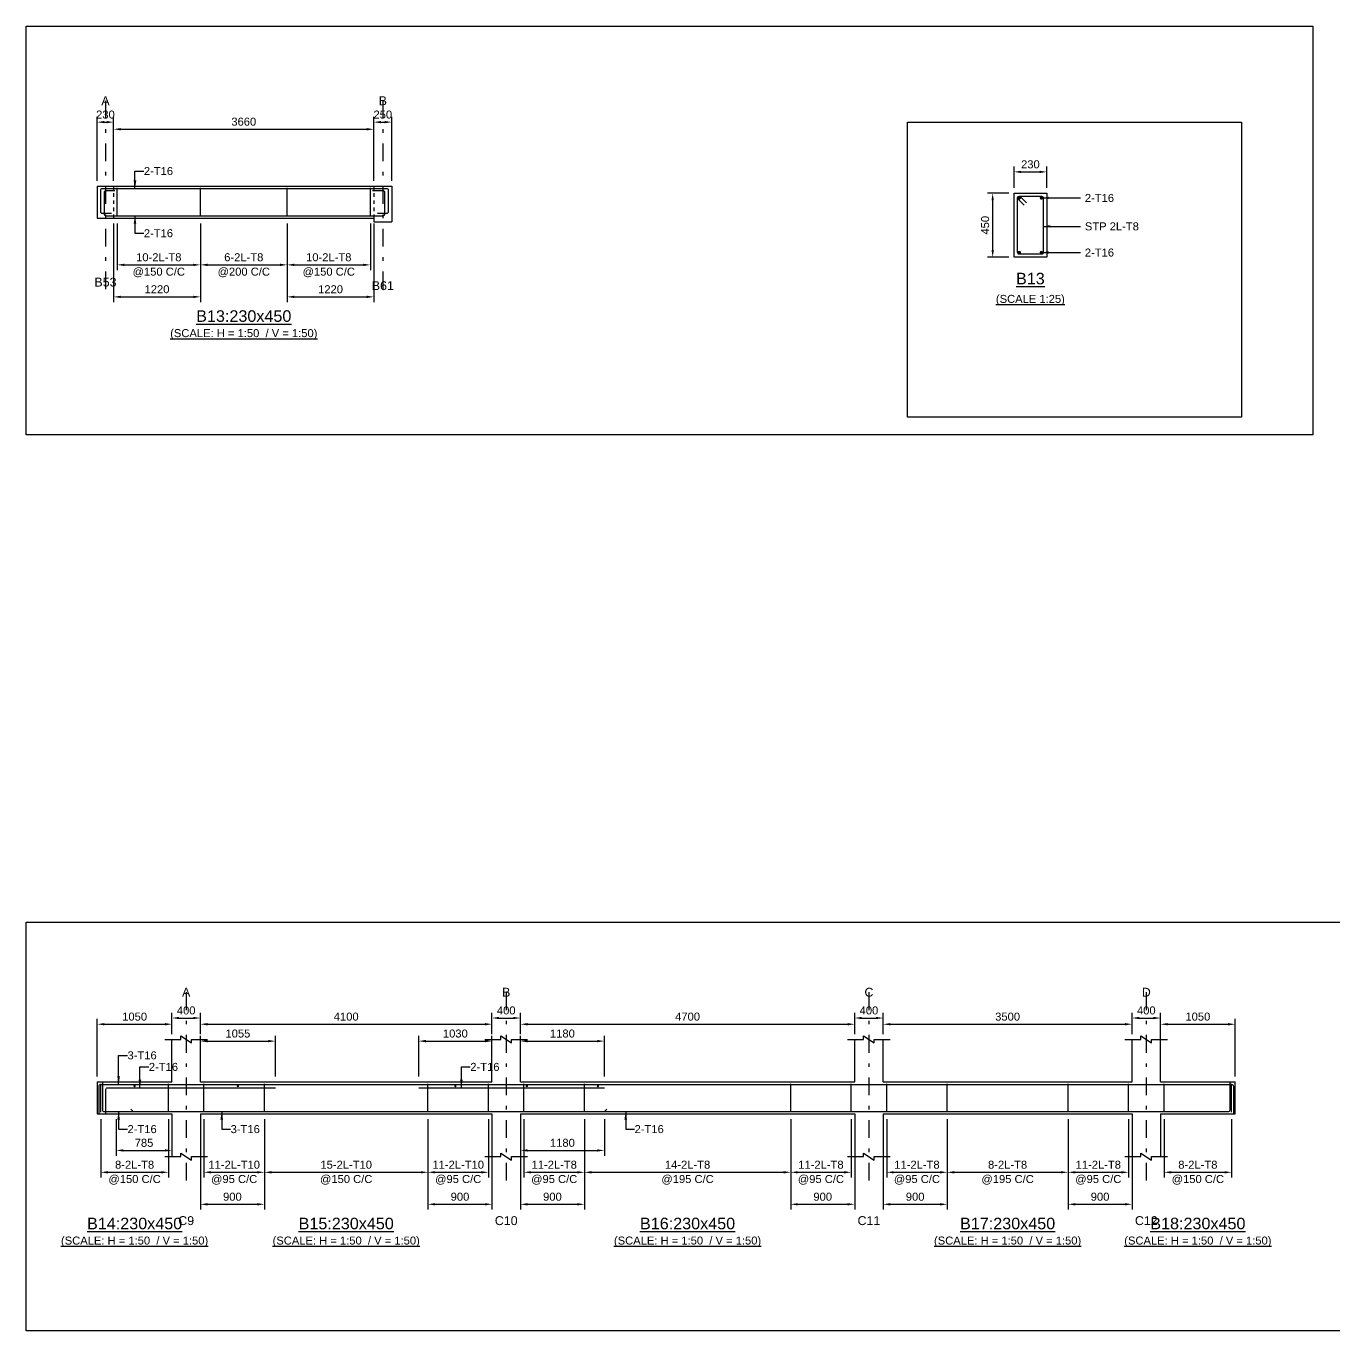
# Model space of a CAD drawing. Header units: inches. Extents: x -2000 to 143800, y -765100 to 3300.
# Drawn here: x -2000 to 34774, y -235200 to -198500 of the extents above; entities that cross this region are included whole.
import ezdxf
from ezdxf.enums import TextEntityAlignment as Align

# ---------------------------------------------------------------- set-up
doc = ezdxf.new("R2010")
doc.units = ezdxf.units.IN
doc.header["$LTSCALE"] = 1000
doc.header["$MEASUREMENT"] = 0
doc.linetypes.add('SCCenter', pattern=[1.2, 0.5, -0.3, 0.1, -0.3])
doc.linetypes.add('SCHidden', pattern=[0.2, 0.1, -0.1])
for name, color, linetype in [('Concrete Line', 2, 'Continuous'), ('Cut Line', 31, 'Continuous'), ('Dimension', 31, 'Continuous'), ('Grid', 8, 'Continuous'), ('Labels', 4, 'Continuous'), ('Labels_Support', 4, 'Continuous'), ('Link', 225, 'Continuous'), ('Reinforcement', 4, 'Continuous'), ('Schedule Border', 60, 'Continuous'), ('Spacer', 4, 'Continuous'), ('Text', 31, 'Continuous'), ('Text_Scale', 31, 'Continuous')]:
    doc.layers.add(name, color=color, linetype=linetype)
doc.styles.add('SC-SansSerif', font='SansSerif')
doc.styles.get("Standard").update_dxf_attribs({"font": 'txt.shx'})
doc.dimstyles.new('SCBBSDimStyl', dxfattribs={"dimtxt": 225, "dimasz": 200, "dimexe": 150, "dimexo": 150, "dimgap": 100, "dimtad": 1, "dimtoh": 1, "dimdec": 0, "dimzin": 0, "dimdsep": 46, "dimtxsty": 'SC-SansSerif', "dimcen": 0.09, "dimclrd": 8, "dimclre": 8, "dimclrt": 31, "dimadec": 0, "dimazin": 0, "dimtfac": 1, "dimtdec": 0, "dimtix": 1, "dimtofl": 0, "dimtmove": 0, "dimatfit": 3, "dimfxl": 1, "dimtolj": 1, "dimtzin": 0, "dimarcsym": 0})
doc.dimstyles.get("Standard").update_dxf_attribs({"dimtxt": 0.18, "dimasz": 225, "dimexe": 0.18, "dimexo": 0.0625, "dimgap": 0.09, "dimtad": 0, "dimtih": 1, "dimtoh": 1, "dimdec": 4, "dimzin": 0, "dimdsep": 46, "dimtxsty": 'Standard', "dimcen": 0.09, "dimadec": 0, "dimazin": 0, "dimtfac": 1, "dimtdec": 4, "dimtofl": 0, "dimtmove": 0, "dimatfit": 3, "dimfxl": 1, "dimtolj": 1, "dimtzin": 0, "dimarcsym": 0})

# ---------------------------------------------------------------- blocks, each defined once
blk = doc.blocks.new('*D123')
at = {"color": 8, "linetype": 'ByBlock', "lineweight": -2}
for p, q in [((560, -204050), (560, -205365)), ((2900, -204050), (2900, -205365)), ((760, -205215), (2700, -205215))]:
    blk.add_line(p, q, dxfattribs=at)
at = {"color": 8}
for points in [[(560, -205215), (760, -205182), (760, -205248)], [(2900, -205215), (2700, -205248), (2700, -205182)]]:
    blk.add_solid(points, dxfattribs=at)
at = {"layer": 'DEFPOINTS', "color": 31}
for p in [(560, -203900), (2900, -203900), (560, -205215)]:
    blk.add_point(p, dxfattribs=at)
at = {"color": 31, "char_height": 225, "attachment_point": 5, "style": 'SC-SansSerif'}
for s, insert in [('\\A1;10-2L-T8', (1730, -205002)), ('\\A1;@150 C/C', (1730, -205428))]:
    blk.add_mtext(s, dxfattribs=dict(at, insert=insert))
blk = doc.blocks.new('*D124')
at = {"color": 8, "linetype": 'ByBlock', "lineweight": -2}
for p, q in [((460, -204050), (460, -206265)), ((2900, -204050), (2900, -206265)), ((660, -206115), (2700, -206115))]:
    blk.add_line(p, q, dxfattribs=at)
at = {"color": 8}
for points in [[(460, -206115), (660, -206082), (660, -206148)], [(2900, -206115), (2700, -206148), (2700, -206082)]]:
    blk.add_solid(points, dxfattribs=at)
at = {"layer": 'DEFPOINTS', "color": 31}
for p in [(460, -203900), (2900, -203900), (460, -206115)]:
    blk.add_point(p, dxfattribs=at)
at = {"color": 31, "insert": (1680, -205902), "char_height": 225, "attachment_point": 5, "style": 'SC-SansSerif'}
blk.add_mtext('\\A1;1220', dxfattribs=at)
blk = doc.blocks.new('*D125')
at = {"color": 8, "linetype": 'ByBlock', "lineweight": -2}
for p, q in [((2900, -204050), (2900, -205365)), ((5340, -204050), (5340, -205365)), ((3100, -205215), (5140, -205215))]:
    blk.add_line(p, q, dxfattribs=at)
at = {"color": 8}
for points in [[(2900, -205215), (3100, -205182), (3100, -205248)], [(5340, -205215), (5140, -205248), (5140, -205182)]]:
    blk.add_solid(points, dxfattribs=at)
at = {"layer": 'DEFPOINTS', "color": 31}
for p in [(2900, -203900), (5340, -203900), (2900, -205215)]:
    blk.add_point(p, dxfattribs=at)
at = {"color": 31, "char_height": 225, "attachment_point": 5, "style": 'SC-SansSerif'}
for s, insert in [('\\A1;6-2L-T8', (4120, -205002)), ('\\A1;@200 C/C', (4120, -205428))]:
    blk.add_mtext(s, dxfattribs=dict(at, insert=insert))
blk = doc.blocks.new('*D126')
at = {"color": 8, "linetype": 'ByBlock', "lineweight": -2}
for p, q in [((5340, -204050), (5340, -205365)), ((7680, -204050), (7680, -205365)), ((5540, -205215), (7480, -205215))]:
    blk.add_line(p, q, dxfattribs=at)
at = {"color": 8}
for points in [[(5340, -205215), (5540, -205182), (5540, -205248)], [(7680, -205215), (7480, -205248), (7480, -205182)]]:
    blk.add_solid(points, dxfattribs=at)
at = {"layer": 'DEFPOINTS', "color": 31}
for p in [(5340, -203900), (7680, -203900), (5340, -205215)]:
    blk.add_point(p, dxfattribs=at)
at = {"color": 31, "char_height": 225, "attachment_point": 5, "style": 'SC-SansSerif'}
for s, insert in [('\\A1;10-2L-T8', (6510, -205002)), ('\\A1;@150 C/C', (6510, -205428))]:
    blk.add_mtext(s, dxfattribs=dict(at, insert=insert))
blk = doc.blocks.new('*D127')
at = {"color": 8, "linetype": 'ByBlock', "lineweight": -2}
for p, q in [((5340, -204050), (5340, -206265)), ((7780, -204050), (7780, -206265)), ((5540, -206115), (7580, -206115))]:
    blk.add_line(p, q, dxfattribs=at)
at = {"color": 8}
for points in [[(5340, -206115), (5540, -206082), (5540, -206148)], [(7780, -206115), (7580, -206148), (7580, -206082)]]:
    blk.add_solid(points, dxfattribs=at)
at = {"layer": 'DEFPOINTS', "color": 31}
for p in [(5340, -203900), (7780, -203900), (5340, -206115)]:
    blk.add_point(p, dxfattribs=at)
at = {"color": 31, "insert": (6560, -205902), "char_height": 225, "attachment_point": 5, "style": 'SC-SansSerif'}
blk.add_mtext('\\A1;1220', dxfattribs=at)
blk = doc.blocks.new('*D128')
at = {"color": 8, "linetype": 'ByBlock', "lineweight": -2}
for p, q in [((25780, -203050), (25780, -202450)), ((25980, -202600), (26500, -202600)), ((26700, -203050), (26700, -202450))]:
    blk.add_line(p, q, dxfattribs=at)
at = {"color": 8}
for points in [[(25780, -202600), (25980, -202567), (25980, -202633)], [(26700, -202600), (26500, -202633), (26500, -202567)]]:
    blk.add_solid(points, dxfattribs=at)
at = {"layer": 'DEFPOINTS', "color": 31}
for p in [(25780, -202600), (25780, -203200), (26700, -203200)]:
    blk.add_point(p, dxfattribs=at)
at = {"color": 31, "insert": (26240, -202388), "char_height": 225, "attachment_point": 5, "style": 'SC-SansSerif'}
blk.add_mtext('\\A1;230', dxfattribs=at)
blk = doc.blocks.new('*D129')
at = {"color": 8, "linetype": 'ByBlock', "lineweight": -2}
for p, q in [((25630, -203200), (25030, -203200)), ((25180, -204800), (25180, -203400)), ((25630, -205000), (25030, -205000))]:
    blk.add_line(p, q, dxfattribs=at)
at = {"color": 8}
for points in [[(25180, -203200), (25213, -203400), (25147, -203400)], [(25180, -205000), (25147, -204800), (25213, -204800)]]:
    blk.add_solid(points, dxfattribs=at)
at = {"layer": 'DEFPOINTS', "color": 31}
for p in [(25780, -203200), (25180, -205000), (25780, -205000)]:
    blk.add_point(p, dxfattribs=at)
at = {"color": 31, "insert": (24968, -204100), "char_height": 225, "attachment_point": 5, "rotation": 90, "style": 'SC-SansSerif'}
blk.add_mtext('\\A1;450', dxfattribs=at)
blk = doc.blocks.new('*D130')
at = {"color": 8, "linetype": 'ByBlock', "lineweight": -2}
for p, q in [((460, -202850), (460, -201250)), ((660, -201400), (7580, -201400)), ((7780, -202850), (7780, -201250))]:
    blk.add_line(p, q, dxfattribs=at)
at = {"color": 8}
for points in [[(460, -201400), (660, -201367), (660, -201433)], [(7780, -201400), (7580, -201433), (7580, -201367)]]:
    blk.add_solid(points, dxfattribs=at)
at = {"layer": 'DEFPOINTS', "color": 31}
for p in [(460, -201400), (460, -203000), (7780, -203000)]:
    blk.add_point(p, dxfattribs=at)
at = {"color": 31, "insert": (4120, -201188), "char_height": 225, "attachment_point": 5, "style": 'SC-SansSerif'}
blk.add_mtext('\\A1;3660', dxfattribs=at)
blk = doc.blocks.new('*D131')
at = {"color": 8, "linetype": 'ByBlock', "lineweight": -2}
for p, q in [((0, -202850), (0, -201050)), ((460, -202850), (460, -201050)), ((200, -201200), (260, -201200))]:
    blk.add_line(p, q, dxfattribs=at)
at = {"color": 8}
for points in [[(0, -201200), (200, -201167), (200, -201233)], [(460, -201200), (260, -201233), (260, -201167)]]:
    blk.add_solid(points, dxfattribs=at)
at = {"layer": 'DEFPOINTS', "color": 31}
for p in [(0, -201200), (0, -203000), (460, -203000)]:
    blk.add_point(p, dxfattribs=at)
at = {"color": 31, "insert": (230, -200988), "char_height": 225, "attachment_point": 5, "style": 'SC-SansSerif'}
blk.add_mtext('\\A1;230', dxfattribs=at)
blk = doc.blocks.new('*D132')
at = {"color": 8, "linetype": 'ByBlock', "lineweight": -2}
for p, q in [((7780, -202850), (7780, -201050)), ((8280, -202850), (8280, -201050)), ((7980, -201200), (8080, -201200))]:
    blk.add_line(p, q, dxfattribs=at)
at = {"color": 8}
for points in [[(7780, -201200), (7980, -201167), (7980, -201233)], [(8280, -201200), (8080, -201233), (8080, -201167)]]:
    blk.add_solid(points, dxfattribs=at)
at = {"layer": 'DEFPOINTS', "color": 31}
for p in [(7780, -201200), (7780, -203000), (8280, -203000)]:
    blk.add_point(p, dxfattribs=at)
at = {"color": 31, "insert": (8030, -200988), "char_height": 225, "attachment_point": 5, "style": 'SC-SansSerif'}
blk.add_mtext('\\A1;250', dxfattribs=at)
blk = doc.blocks.new('*D133')
at = {"color": 8, "linetype": 'ByBlock', "lineweight": -2}
for p, q in [((100, -229250), (100, -230890)), ((2000, -229250), (2000, -230890)), ((300, -230740), (1800, -230740))]:
    blk.add_line(p, q, dxfattribs=at)
at = {"color": 8}
for points in [[(100, -230740), (300, -230707), (300, -230773)], [(2000, -230740), (1800, -230773), (1800, -230707)]]:
    blk.add_solid(points, dxfattribs=at)
at = {"layer": 'DEFPOINTS', "color": 31}
for p in [(100, -229100), (2000, -229100), (100, -230740)]:
    blk.add_point(p, dxfattribs=at)
at = {"color": 31, "char_height": 225, "attachment_point": 5, "style": 'SC-SansSerif'}
for s, insert in [('\\A1;8-2L-T8', (1050, -230528)), ('\\A1;@150 C/C', (1050, -230952))]:
    blk.add_mtext(s, dxfattribs=dict(at, insert=insert))
blk = doc.blocks.new('*D134')
at = {"color": 8, "linetype": 'ByBlock', "lineweight": -2}
for p, q in [((3000, -229250), (3000, -230890)), ((4700, -229250), (4700, -230890)), ((3200, -230740), (4500, -230740))]:
    blk.add_line(p, q, dxfattribs=at)
at = {"color": 8}
for points in [[(3000, -230740), (3200, -230707), (3200, -230773)], [(4700, -230740), (4500, -230773), (4500, -230707)]]:
    blk.add_solid(points, dxfattribs=at)
at = {"layer": 'DEFPOINTS', "color": 31}
for p in [(3000, -229100), (4700, -229100), (3000, -230740)]:
    blk.add_point(p, dxfattribs=at)
at = {"color": 31, "char_height": 225, "attachment_point": 5, "style": 'SC-SansSerif'}
for s, insert in [('\\A1;11-2L-T10', (3850, -230528)), ('\\A1;@95 C/C', (3850, -230952))]:
    blk.add_mtext(s, dxfattribs=dict(at, insert=insert))
blk = doc.blocks.new('*D135')
at = {"color": 8, "linetype": 'ByBlock', "lineweight": -2}
for p, q in [((2900, -229250), (2900, -231790)), ((4700, -229250), (4700, -231790)), ((3100, -231640), (4500, -231640))]:
    blk.add_line(p, q, dxfattribs=at)
at = {"color": 8}
for points in [[(2900, -231640), (3100, -231607), (3100, -231673)], [(4700, -231640), (4500, -231673), (4500, -231607)]]:
    blk.add_solid(points, dxfattribs=at)
at = {"layer": 'DEFPOINTS', "color": 31}
for p in [(2900, -229100), (4700, -229100), (2900, -231640)]:
    blk.add_point(p, dxfattribs=at)
at = {"color": 31, "insert": (3800, -231428), "char_height": 225, "attachment_point": 5, "style": 'SC-SansSerif'}
blk.add_mtext('\\A1;900', dxfattribs=at)
blk = doc.blocks.new('*D136')
at = {"color": 8, "linetype": 'ByBlock', "lineweight": -2}
for p, q in [((4700, -229250), (4700, -230890)), ((9300, -229250), (9300, -230890)), ((4900, -230740), (9100, -230740))]:
    blk.add_line(p, q, dxfattribs=at)
at = {"color": 8}
for points in [[(4700, -230740), (4900, -230707), (4900, -230773)], [(9300, -230740), (9100, -230773), (9100, -230707)]]:
    blk.add_solid(points, dxfattribs=at)
at = {"layer": 'DEFPOINTS', "color": 31}
for p in [(4700, -229100), (9300, -229100), (4700, -230740)]:
    blk.add_point(p, dxfattribs=at)
at = {"color": 31, "char_height": 225, "attachment_point": 5, "style": 'SC-SansSerif'}
for s, insert in [('\\A1;15-2L-T10', (7000, -230528)), ('\\A1;@150 C/C', (7000, -230952))]:
    blk.add_mtext(s, dxfattribs=dict(at, insert=insert))
blk = doc.blocks.new('*D137')
at = {"color": 8, "linetype": 'ByBlock', "lineweight": -2}
for p, q in [((9300, -229250), (9300, -230890)), ((11000, -229250), (11000, -230890)), ((9500, -230740), (10800, -230740))]:
    blk.add_line(p, q, dxfattribs=at)
at = {"color": 8}
for points in [[(9300, -230740), (9500, -230707), (9500, -230773)], [(11000, -230740), (10800, -230773), (10800, -230707)]]:
    blk.add_solid(points, dxfattribs=at)
at = {"layer": 'DEFPOINTS', "color": 31}
for p in [(9300, -229100), (11000, -229100), (9300, -230740)]:
    blk.add_point(p, dxfattribs=at)
at = {"color": 31, "char_height": 225, "attachment_point": 5, "style": 'SC-SansSerif'}
for s, insert in [('\\A1;11-2L-T10', (10150, -230528)), ('\\A1;@95 C/C', (10150, -230952))]:
    blk.add_mtext(s, dxfattribs=dict(at, insert=insert))
blk = doc.blocks.new('*D138')
at = {"color": 8, "linetype": 'ByBlock', "lineweight": -2}
for p, q in [((9300, -229250), (9300, -231790)), ((11100, -229250), (11100, -231790)), ((9500, -231640), (10900, -231640))]:
    blk.add_line(p, q, dxfattribs=at)
at = {"color": 8}
for points in [[(9300, -231640), (9500, -231607), (9500, -231673)], [(11100, -231640), (10900, -231673), (10900, -231607)]]:
    blk.add_solid(points, dxfattribs=at)
at = {"layer": 'DEFPOINTS', "color": 31}
for p in [(9300, -229100), (11100, -229100), (9300, -231640)]:
    blk.add_point(p, dxfattribs=at)
at = {"color": 31, "insert": (10200, -231428), "char_height": 225, "attachment_point": 5, "style": 'SC-SansSerif'}
blk.add_mtext('\\A1;900', dxfattribs=at)
blk = doc.blocks.new('*D139')
at = {"color": 8, "linetype": 'ByBlock', "lineweight": -2}
for p, q in [((12000, -229250), (12000, -230890)), ((13700, -229250), (13700, -230890)), ((12200, -230740), (13500, -230740))]:
    blk.add_line(p, q, dxfattribs=at)
at = {"color": 8}
for points in [[(12000, -230740), (12200, -230707), (12200, -230773)], [(13700, -230740), (13500, -230773), (13500, -230707)]]:
    blk.add_solid(points, dxfattribs=at)
at = {"layer": 'DEFPOINTS', "color": 31}
for p in [(12000, -229100), (13700, -229100), (12000, -230740)]:
    blk.add_point(p, dxfattribs=at)
at = {"color": 31, "char_height": 225, "attachment_point": 5, "style": 'SC-SansSerif'}
for s, insert in [('\\A1;11-2L-T8', (12850, -230528)), ('\\A1;@95 C/C', (12850, -230952))]:
    blk.add_mtext(s, dxfattribs=dict(at, insert=insert))
blk = doc.blocks.new('*D140')
at = {"color": 8, "linetype": 'ByBlock', "lineweight": -2}
for p, q in [((11900, -229250), (11900, -231790)), ((13700, -229250), (13700, -231790)), ((12100, -231640), (13500, -231640))]:
    blk.add_line(p, q, dxfattribs=at)
at = {"color": 8}
for points in [[(11900, -231640), (12100, -231607), (12100, -231673)], [(13700, -231640), (13500, -231673), (13500, -231607)]]:
    blk.add_solid(points, dxfattribs=at)
at = {"layer": 'DEFPOINTS', "color": 31}
for p in [(11900, -229100), (13700, -229100), (11900, -231640)]:
    blk.add_point(p, dxfattribs=at)
at = {"color": 31, "insert": (12800, -231428), "char_height": 225, "attachment_point": 5, "style": 'SC-SansSerif'}
blk.add_mtext('\\A1;900', dxfattribs=at)
blk = doc.blocks.new('*D141')
at = {"color": 8, "linetype": 'ByBlock', "lineweight": -2}
for p, q in [((13700, -229250), (13700, -230890)), ((19500, -229250), (19500, -230890)), ((13900, -230740), (19300, -230740))]:
    blk.add_line(p, q, dxfattribs=at)
at = {"color": 8}
for points in [[(13700, -230740), (13900, -230707), (13900, -230773)], [(19500, -230740), (19300, -230773), (19300, -230707)]]:
    blk.add_solid(points, dxfattribs=at)
at = {"layer": 'DEFPOINTS', "color": 31}
for p in [(13700, -229100), (19500, -229100), (13700, -230740)]:
    blk.add_point(p, dxfattribs=at)
at = {"color": 31, "char_height": 225, "attachment_point": 5, "style": 'SC-SansSerif'}
for s, insert in [('\\A1;14-2L-T8', (16600, -230528)), ('\\A1;@195 C/C', (16600, -230952))]:
    blk.add_mtext(s, dxfattribs=dict(at, insert=insert))
blk = doc.blocks.new('*D142')
at = {"color": 8, "linetype": 'ByBlock', "lineweight": -2}
for p, q in [((19500, -229250), (19500, -230890)), ((21200, -229250), (21200, -230890)), ((19700, -230740), (21000, -230740))]:
    blk.add_line(p, q, dxfattribs=at)
at = {"color": 8}
for points in [[(19500, -230740), (19700, -230707), (19700, -230773)], [(21200, -230740), (21000, -230773), (21000, -230707)]]:
    blk.add_solid(points, dxfattribs=at)
at = {"layer": 'DEFPOINTS', "color": 31}
for p in [(19500, -229100), (21200, -229100), (19500, -230740)]:
    blk.add_point(p, dxfattribs=at)
at = {"color": 31, "char_height": 225, "attachment_point": 5, "style": 'SC-SansSerif'}
for s, insert in [('\\A1;11-2L-T8', (20350, -230528)), ('\\A1;@95 C/C', (20350, -230952))]:
    blk.add_mtext(s, dxfattribs=dict(at, insert=insert))
blk = doc.blocks.new('*D143')
at = {"color": 8, "linetype": 'ByBlock', "lineweight": -2}
for p, q in [((19500, -229250), (19500, -231790)), ((21300, -229250), (21300, -231790)), ((19700, -231640), (21100, -231640))]:
    blk.add_line(p, q, dxfattribs=at)
at = {"color": 8}
for points in [[(19500, -231640), (19700, -231607), (19700, -231673)], [(21300, -231640), (21100, -231673), (21100, -231607)]]:
    blk.add_solid(points, dxfattribs=at)
at = {"layer": 'DEFPOINTS', "color": 31}
for p in [(19500, -229100), (21300, -229100), (19500, -231640)]:
    blk.add_point(p, dxfattribs=at)
at = {"color": 31, "insert": (20400, -231428), "char_height": 225, "attachment_point": 5, "style": 'SC-SansSerif'}
blk.add_mtext('\\A1;900', dxfattribs=at)
blk = doc.blocks.new('*D144')
at = {"color": 8, "linetype": 'ByBlock', "lineweight": -2}
for p, q in [((22200, -229250), (22200, -230890)), ((23900, -229250), (23900, -230890)), ((22400, -230740), (23700, -230740))]:
    blk.add_line(p, q, dxfattribs=at)
at = {"color": 8}
for points in [[(22200, -230740), (22400, -230707), (22400, -230773)], [(23900, -230740), (23700, -230773), (23700, -230707)]]:
    blk.add_solid(points, dxfattribs=at)
at = {"layer": 'DEFPOINTS', "color": 31}
for p in [(22200, -229100), (23900, -229100), (22200, -230740)]:
    blk.add_point(p, dxfattribs=at)
at = {"color": 31, "char_height": 225, "attachment_point": 5, "style": 'SC-SansSerif'}
for s, insert in [('\\A1;11-2L-T8', (23050, -230528)), ('\\A1;@95 C/C', (23050, -230952))]:
    blk.add_mtext(s, dxfattribs=dict(at, insert=insert))
blk = doc.blocks.new('*D145')
at = {"color": 8, "linetype": 'ByBlock', "lineweight": -2}
for p, q in [((22100, -229250), (22100, -231790)), ((23900, -229250), (23900, -231790)), ((22300, -231640), (23700, -231640))]:
    blk.add_line(p, q, dxfattribs=at)
at = {"color": 8}
for points in [[(22100, -231640), (22300, -231607), (22300, -231673)], [(23900, -231640), (23700, -231673), (23700, -231607)]]:
    blk.add_solid(points, dxfattribs=at)
at = {"layer": 'DEFPOINTS', "color": 31}
for p in [(22100, -229100), (23900, -229100), (22100, -231640)]:
    blk.add_point(p, dxfattribs=at)
at = {"color": 31, "insert": (23000, -231428), "char_height": 225, "attachment_point": 5, "style": 'SC-SansSerif'}
blk.add_mtext('\\A1;900', dxfattribs=at)
blk = doc.blocks.new('*D146')
at = {"color": 8, "linetype": 'ByBlock', "lineweight": -2}
for p, q in [((23900, -229250), (23900, -230890)), ((27300, -229250), (27300, -230890)), ((24100, -230740), (27100, -230740))]:
    blk.add_line(p, q, dxfattribs=at)
at = {"color": 8}
for points in [[(23900, -230740), (24100, -230707), (24100, -230773)], [(27300, -230740), (27100, -230773), (27100, -230707)]]:
    blk.add_solid(points, dxfattribs=at)
at = {"layer": 'DEFPOINTS', "color": 31}
for p in [(23900, -229100), (27300, -229100), (23900, -230740)]:
    blk.add_point(p, dxfattribs=at)
at = {"color": 31, "char_height": 225, "attachment_point": 5, "style": 'SC-SansSerif'}
for s, insert in [('\\A1;8-2L-T8', (25600, -230528)), ('\\A1;@195 C/C', (25600, -230952))]:
    blk.add_mtext(s, dxfattribs=dict(at, insert=insert))
blk = doc.blocks.new('*D147')
at = {"color": 8, "linetype": 'ByBlock', "lineweight": -2}
for p, q in [((27300, -229250), (27300, -230890)), ((29000, -229250), (29000, -230890)), ((27500, -230740), (28800, -230740))]:
    blk.add_line(p, q, dxfattribs=at)
at = {"color": 8}
for points in [[(27300, -230740), (27500, -230707), (27500, -230773)], [(29000, -230740), (28800, -230773), (28800, -230707)]]:
    blk.add_solid(points, dxfattribs=at)
at = {"layer": 'DEFPOINTS', "color": 31}
for p in [(27300, -229100), (29000, -229100), (27300, -230740)]:
    blk.add_point(p, dxfattribs=at)
at = {"color": 31, "char_height": 225, "attachment_point": 5, "style": 'SC-SansSerif'}
for s, insert in [('\\A1;11-2L-T8', (28150, -230528)), ('\\A1;@95 C/C', (28150, -230952))]:
    blk.add_mtext(s, dxfattribs=dict(at, insert=insert))
blk = doc.blocks.new('*D148')
at = {"color": 8, "linetype": 'ByBlock', "lineweight": -2}
for p, q in [((27300, -229250), (27300, -231790)), ((29100, -229250), (29100, -231790)), ((27500, -231640), (28900, -231640))]:
    blk.add_line(p, q, dxfattribs=at)
at = {"color": 8}
for points in [[(27300, -231640), (27500, -231607), (27500, -231673)], [(29100, -231640), (28900, -231673), (28900, -231607)]]:
    blk.add_solid(points, dxfattribs=at)
at = {"layer": 'DEFPOINTS', "color": 31}
for p in [(27300, -229100), (29100, -229100), (27300, -231640)]:
    blk.add_point(p, dxfattribs=at)
at = {"color": 31, "insert": (28200, -231428), "char_height": 225, "attachment_point": 5, "style": 'SC-SansSerif'}
blk.add_mtext('\\A1;900', dxfattribs=at)
blk = doc.blocks.new('*D149')
at = {"color": 8, "linetype": 'ByBlock', "lineweight": -2}
for p, q in [((30000, -229250), (30000, -230890)), ((31900, -229250), (31900, -230890)), ((30200, -230740), (31700, -230740))]:
    blk.add_line(p, q, dxfattribs=at)
at = {"color": 8}
for points in [[(30000, -230740), (30200, -230707), (30200, -230773)], [(31900, -230740), (31700, -230773), (31700, -230707)]]:
    blk.add_solid(points, dxfattribs=at)
at = {"layer": 'DEFPOINTS', "color": 31}
for p in [(30000, -229100), (31900, -229100), (30000, -230740)]:
    blk.add_point(p, dxfattribs=at)
at = {"color": 31, "char_height": 225, "attachment_point": 5, "style": 'SC-SansSerif'}
for s, insert in [('\\A1;8-2L-T8', (30950, -230528)), ('\\A1;@150 C/C', (30950, -230952))]:
    blk.add_mtext(s, dxfattribs=dict(at, insert=insert))
blk = doc.blocks.new('*D150')
at = {"color": 8, "linetype": 'ByBlock', "lineweight": -2}
for p, q in [((9040, -228050), (9040, -226900)), ((9240, -227050), (10900, -227050)), ((11100, -228050), (11100, -226900))]:
    blk.add_line(p, q, dxfattribs=at)
at = {"color": 8}
for points in [[(9040, -227050), (9240, -227017), (9240, -227083)], [(11100, -227050), (10900, -227083), (10900, -227017)]]:
    blk.add_solid(points, dxfattribs=at)
at = {"layer": 'DEFPOINTS', "color": 31}
for p in [(9040, -227050), (9040, -228200), (11100, -228200)]:
    blk.add_point(p, dxfattribs=at)
at = {"color": 31, "insert": (10070, -226838), "char_height": 225, "attachment_point": 5, "style": 'SC-SansSerif'}
blk.add_mtext('\\A1;1030', dxfattribs=at)
blk = doc.blocks.new('*D151')
at = {"color": 8, "linetype": 'ByBlock', "lineweight": -2}
for p, q in [((2900, -228050), (2900, -226900)), ((3100, -227050), (4810, -227050)), ((5010, -228050), (5010, -226900))]:
    blk.add_line(p, q, dxfattribs=at)
at = {"color": 8}
for points in [[(2900, -227050), (3100, -227017), (3100, -227083)], [(5010, -227050), (4810, -227083), (4810, -227017)]]:
    blk.add_solid(points, dxfattribs=at)
at = {"layer": 'DEFPOINTS', "color": 31}
for p in [(2900, -227050), (2900, -228200), (5010, -228200)]:
    blk.add_point(p, dxfattribs=at)
at = {"color": 31, "insert": (3955, -226838), "char_height": 225, "attachment_point": 5, "style": 'SC-SansSerif'}
blk.add_mtext('\\A1;1055', dxfattribs=at)
blk = doc.blocks.new('*D152')
at = {"color": 8, "linetype": 'ByBlock', "lineweight": -2}
for p, q in [((11900, -228050), (11900, -226900)), ((12100, -227050), (14060, -227050)), ((14260, -228050), (14260, -226900))]:
    blk.add_line(p, q, dxfattribs=at)
at = {"color": 8}
for points in [[(11900, -227050), (12100, -227017), (12100, -227083)], [(14260, -227050), (14060, -227083), (14060, -227017)]]:
    blk.add_solid(points, dxfattribs=at)
at = {"layer": 'DEFPOINTS', "color": 31}
for p in [(11900, -227050), (11900, -228200), (14260, -228200)]:
    blk.add_point(p, dxfattribs=at)
at = {"color": 31, "insert": (13080, -226838), "char_height": 225, "attachment_point": 5, "style": 'SC-SansSerif'}
blk.add_mtext('\\A1;1180', dxfattribs=at)
blk = doc.blocks.new('*D153')
at = {"color": 8, "linetype": 'ByBlock', "lineweight": -2}
for p, q in [((530, -229250), (530, -230275)), ((2100, -229250), (2100, -230275)), ((730, -230125), (1900, -230125))]:
    blk.add_line(p, q, dxfattribs=at)
at = {"color": 8}
for points in [[(530, -230125), (730, -230092), (730, -230158)], [(2100, -230125), (1900, -230158), (1900, -230092)]]:
    blk.add_solid(points, dxfattribs=at)
at = {"layer": 'DEFPOINTS', "color": 31}
for p in [(530, -229100), (2100, -229100), (530, -230125)]:
    blk.add_point(p, dxfattribs=at)
at = {"color": 31, "insert": (1315, -229912), "char_height": 225, "attachment_point": 5, "style": 'SC-SansSerif'}
blk.add_mtext('\\A1;785', dxfattribs=at)
blk = doc.blocks.new('*D154')
at = {"color": 8, "linetype": 'ByBlock', "lineweight": -2}
for p, q in [((11900, -229250), (11900, -230275)), ((14260, -229250), (14260, -230275)), ((12100, -230125), (14060, -230125))]:
    blk.add_line(p, q, dxfattribs=at)
at = {"color": 8}
for points in [[(11900, -230125), (12100, -230092), (12100, -230158)], [(14260, -230125), (14060, -230158), (14060, -230092)]]:
    blk.add_solid(points, dxfattribs=at)
at = {"layer": 'DEFPOINTS', "color": 31}
for p in [(11900, -229100), (14260, -229100), (11900, -230125)]:
    blk.add_point(p, dxfattribs=at)
at = {"color": 31, "insert": (13080, -229912), "char_height": 225, "attachment_point": 5, "style": 'SC-SansSerif'}
blk.add_mtext('\\A1;1180', dxfattribs=at)
blk = doc.blocks.new('*D171')
at = {"color": 8, "linetype": 'ByBlock', "lineweight": -2}
for p, q in [((0, -228050), (0, -226425)), ((2100, -226850), (2100, -226425)), ((200, -226575), (1900, -226575))]:
    blk.add_line(p, q, dxfattribs=at)
at = {"color": 8}
for points in [[(0, -226575), (200, -226542), (200, -226608)], [(2100, -226575), (1900, -226608), (1900, -226542)]]:
    blk.add_solid(points, dxfattribs=at)
at = {"layer": 'DEFPOINTS', "color": 31}
for p in [(0, -226575), (2100, -227000), (0, -228200)]:
    blk.add_point(p, dxfattribs=at)
at = {"color": 31, "insert": (1050, -226362), "char_height": 225, "attachment_point": 5, "style": 'SC-SansSerif'}
blk.add_mtext('\\A1;1050', dxfattribs=at)
blk = doc.blocks.new('*D172')
at = {"color": 8, "linetype": 'ByBlock', "lineweight": -2}
for p, q in [((2900, -226850), (2900, -226425)), ((11100, -226850), (11100, -226425)), ((3100, -226575), (10900, -226575))]:
    blk.add_line(p, q, dxfattribs=at)
at = {"color": 8}
for points in [[(2900, -226575), (3100, -226542), (3100, -226608)], [(11100, -226575), (10900, -226608), (10900, -226542)]]:
    blk.add_solid(points, dxfattribs=at)
at = {"layer": 'DEFPOINTS', "color": 31}
for p in [(2900, -226575), (2900, -227000), (11100, -227000)]:
    blk.add_point(p, dxfattribs=at)
at = {"color": 31, "insert": (7000, -226362), "char_height": 225, "attachment_point": 5, "style": 'SC-SansSerif'}
blk.add_mtext('\\A1;4100', dxfattribs=at)
blk = doc.blocks.new('*D173')
at = {"color": 8, "linetype": 'ByBlock', "lineweight": -2}
for p, q in [((11900, -226850), (11900, -226425)), ((21300, -226850), (21300, -226425)), ((12100, -226575), (21100, -226575))]:
    blk.add_line(p, q, dxfattribs=at)
at = {"color": 8}
for points in [[(11900, -226575), (12100, -226542), (12100, -226608)], [(21300, -226575), (21100, -226608), (21100, -226542)]]:
    blk.add_solid(points, dxfattribs=at)
at = {"layer": 'DEFPOINTS', "color": 31}
for p in [(11900, -226575), (11900, -227000), (21300, -227000)]:
    blk.add_point(p, dxfattribs=at)
at = {"color": 31, "insert": (16600, -226362), "char_height": 225, "attachment_point": 5, "style": 'SC-SansSerif'}
blk.add_mtext('\\A1;4700', dxfattribs=at)
blk = doc.blocks.new('*D174')
at = {"color": 8, "linetype": 'ByBlock', "lineweight": -2}
for p, q in [((22100, -226850), (22100, -226425)), ((29100, -226850), (29100, -226425)), ((22300, -226575), (28900, -226575))]:
    blk.add_line(p, q, dxfattribs=at)
at = {"color": 8}
for points in [[(22100, -226575), (22300, -226542), (22300, -226608)], [(29100, -226575), (28900, -226608), (28900, -226542)]]:
    blk.add_solid(points, dxfattribs=at)
at = {"layer": 'DEFPOINTS', "color": 31}
for p in [(22100, -226575), (22100, -227000), (29100, -227000)]:
    blk.add_point(p, dxfattribs=at)
at = {"color": 31, "insert": (25600, -226362), "char_height": 225, "attachment_point": 5, "style": 'SC-SansSerif'}
blk.add_mtext('\\A1;3500', dxfattribs=at)
blk = doc.blocks.new('*D175')
at = {"color": 8, "linetype": 'ByBlock', "lineweight": -2}
for p, q in [((29900, -226850), (29900, -226425)), ((32000, -228050), (32000, -226425)), ((30100, -226575), (31800, -226575))]:
    blk.add_line(p, q, dxfattribs=at)
at = {"color": 8}
for points in [[(29900, -226575), (30100, -226542), (30100, -226608)], [(32000, -226575), (31800, -226608), (31800, -226542)]]:
    blk.add_solid(points, dxfattribs=at)
at = {"layer": 'DEFPOINTS', "color": 31}
for p in [(29900, -226575), (29900, -227000), (32000, -228200)]:
    blk.add_point(p, dxfattribs=at)
at = {"color": 31, "insert": (30950, -226362), "char_height": 225, "attachment_point": 5, "style": 'SC-SansSerif'}
blk.add_mtext('\\A1;1050', dxfattribs=at)
blk = doc.blocks.new('*D176')
at = {"color": 8, "linetype": 'ByBlock', "lineweight": -2}
for p, q in [((2100, -226850), (2100, -226250)), ((2300, -226400), (2700, -226400)), ((2900, -226850), (2900, -226250))]:
    blk.add_line(p, q, dxfattribs=at)
at = {"color": 8}
for points in [[(2100, -226400), (2300, -226367), (2300, -226433)], [(2900, -226400), (2700, -226433), (2700, -226367)]]:
    blk.add_solid(points, dxfattribs=at)
at = {"layer": 'DEFPOINTS', "color": 31}
for p in [(2100, -226400), (2100, -227000), (2900, -227000)]:
    blk.add_point(p, dxfattribs=at)
at = {"color": 31, "insert": (2500, -226188), "char_height": 225, "attachment_point": 5, "style": 'SC-SansSerif'}
blk.add_mtext('\\A1;400', dxfattribs=at)
blk = doc.blocks.new('*D177')
at = {"color": 8, "linetype": 'ByBlock', "lineweight": -2}
for p, q in [((11100, -226850), (11100, -226250)), ((11300, -226400), (11700, -226400)), ((11900, -226850), (11900, -226250))]:
    blk.add_line(p, q, dxfattribs=at)
at = {"color": 8}
for points in [[(11100, -226400), (11300, -226367), (11300, -226433)], [(11900, -226400), (11700, -226433), (11700, -226367)]]:
    blk.add_solid(points, dxfattribs=at)
at = {"layer": 'DEFPOINTS', "color": 31}
for p in [(11100, -226400), (11100, -227000), (11900, -227000)]:
    blk.add_point(p, dxfattribs=at)
at = {"color": 31, "insert": (11500, -226188), "char_height": 225, "attachment_point": 5, "style": 'SC-SansSerif'}
blk.add_mtext('\\A1;400', dxfattribs=at)
blk = doc.blocks.new('*D178')
at = {"color": 8, "linetype": 'ByBlock', "lineweight": -2}
for p, q in [((21300, -226850), (21300, -226250)), ((21500, -226400), (21900, -226400)), ((22100, -226850), (22100, -226250))]:
    blk.add_line(p, q, dxfattribs=at)
at = {"color": 8}
for points in [[(21300, -226400), (21500, -226367), (21500, -226433)], [(22100, -226400), (21900, -226433), (21900, -226367)]]:
    blk.add_solid(points, dxfattribs=at)
at = {"layer": 'DEFPOINTS', "color": 31}
for p in [(21300, -226400), (21300, -227000), (22100, -227000)]:
    blk.add_point(p, dxfattribs=at)
at = {"color": 31, "insert": (21700, -226188), "char_height": 225, "attachment_point": 5, "style": 'SC-SansSerif'}
blk.add_mtext('\\A1;400', dxfattribs=at)
blk = doc.blocks.new('*D179')
at = {"color": 8, "linetype": 'ByBlock', "lineweight": -2}
for p, q in [((29100, -226850), (29100, -226250)), ((29300, -226400), (29700, -226400)), ((29900, -228050), (29900, -226250))]:
    blk.add_line(p, q, dxfattribs=at)
at = {"color": 8}
for points in [[(29100, -226400), (29300, -226367), (29300, -226433)], [(29900, -226400), (29700, -226433), (29700, -226367)]]:
    blk.add_solid(points, dxfattribs=at)
at = {"layer": 'DEFPOINTS', "color": 31}
for p in [(29100, -226400), (29100, -227000), (29900, -228200)]:
    blk.add_point(p, dxfattribs=at)
at = {"color": 31, "insert": (29500, -226188), "char_height": 225, "attachment_point": 5, "style": 'SC-SansSerif'}
blk.add_mtext('\\A1;400', dxfattribs=at)

msp = doc.modelspace()

# ---------------------------------------------------------------- linework, layer by layer
at = {"layer": 'Concrete Line'}
for p, q in [((2100, -228200), (2100, -227000)), ((2900, -228200), (2900, -227000)), ((11100, -228200), (11100, -227000)), ((11900, -228200), (11900, -227000)), ((21300, -228200), (21300, -227000)), ((22100, -228200), (22100, -227000)), ((29100, -228200), (29100, -227000)), ((29900, -228200), (29900, -227000)), ((0, -228200), (0, -229100)), ((32000, -229100), (32000, -228200)), ((2100, -229100), (2100, -230300)), ((2900, -229100), (2900, -230300)), ((11100, -229100), (11100, -230300)), ((11900, -229100), (11900, -230300)), ((21300, -229100), (21300, -230300)), ((22100, -229100), (22100, -230300)), ((29100, -229100), (29100, -230300)), ((29900, -229100), (29900, -230300))]:
    msp.add_line(p, q, dxfattribs=at)
for points in [[(0, -203000), (460, -203000)], [(0, -203000), (0, -203900)], [(460, -203000), (7780, -203000)], [(7780, -203000), (8280, -203000)], [(8280, -203000), (8280, -203900)], [(0, -203900), (460, -203900)], [(460, -203900), (7780, -203900)], [(7780, -203900), (7780, -204000)], [(7780, -204000), (8280, -204000)], [(8280, -203900), (8280, -204000)], [(0, -228200), (2100, -228200)], [(2900, -228200), (11100, -228200)], [(11900, -228200), (21300, -228200)], [(22100, -228200), (29100, -228200)], [(29900, -228200), (32000, -228200)], [(0, -229100), (2100, -229100)], [(2900, -229100), (11100, -229100)], [(11900, -229100), (21300, -229100)], [(22100, -229100), (29100, -229100)], [(29900, -229100), (32000, -229100)]]:
    msp.add_lwpolyline(points, dxfattribs=at)
at = {"layer": 'Concrete Line', "color": 8, "linetype": 'SCHidden'}
for points in [[(460, -203000), (460, -203900)], [(7780, -203000), (7780, -203900)]]:
    msp.add_lwpolyline(points, dxfattribs=at)
at = {"layer": 'Concrete Line'}
msp.add_lwpolyline([(25780, -203200), (26700, -203200), (26700, -205000), (25780, -205000)], close=True, dxfattribs=at)
at = {"layer": 'Cut Line'}
for points in [[(1900, -227000), (2350, -227000), (2350, -226900), (2650, -227100), (2650, -227000), (3100, -227000)], [(10900, -227000), (11350, -227000), (11350, -226900), (11650, -227100), (11650, -227000), (12100, -227000)], [(21100, -227000), (21550, -227000), (21550, -226900), (21850, -227100), (21850, -227000), (22300, -227000)], [(28900, -227000), (29350, -227000), (29350, -226900), (29650, -227100), (29650, -227000), (30100, -227000)], [(1900, -230300), (2350, -230300), (2350, -230200), (2650, -230400), (2650, -230300), (3100, -230300)], [(10900, -230300), (11350, -230300), (11350, -230200), (11650, -230400), (11650, -230300), (12100, -230300)], [(21100, -230300), (21550, -230300), (21550, -230200), (21850, -230400), (21850, -230300), (22300, -230300)], [(28900, -230300), (29350, -230300), (29350, -230200), (29650, -230400), (29650, -230300), (30100, -230300)]]:
    msp.add_lwpolyline(points, dxfattribs=at)
at = {"layer": 'Grid', "linetype": 'SCCenter'}
for p, q in [((230, -200600), (230, -205900)), ((8030, -200600), (8030, -205900)), ((2500, -225675), (2500, -231100)), ((11500, -225675), (11500, -231100)), ((21700, -225675), (21700, -231100)), ((29500, -225675), (29500, -231100))]:
    msp.add_line(p, q, dxfattribs=at)
at = {"layer": 'Grid'}
for centre in [(230, -200600), (8030, -200600), (2500, -225675), (11500, -225675), (21700, -225675), (29500, -225675)]:
    msp.add_circle(centre, 0, dxfattribs=at)
at = {"layer": 'Link'}
for p, q in [((560, -203850), (560, -203050)), ((2900, -203850), (2900, -203050)), ((5340, -203850), (5340, -203050)), ((7680, -203850), (7680, -203050)), ((100, -229050), (100, -228250)), ((2000, -229050), (2000, -228250)), ((3000, -229050), (3000, -228250)), ((4700, -229050), (4700, -228250)), ((9300, -229050), (9300, -228250)), ((11000, -229050), (11000, -228250)), ((12000, -229050), (12000, -228250)), ((13700, -229050), (13700, -228250)), ((19500, -229050), (19500, -228250)), ((21200, -229050), (21200, -228250)), ((22200, -229050), (22200, -228250)), ((23900, -229050), (23900, -228250)), ((27300, -229050), (27300, -228250)), ((29000, -229050), (29000, -228250)), ((30000, -229050), (30000, -228250)), ((31900, -229050), (31900, -228250))]:
    msp.add_line(p, q, dxfattribs=at)
msp.add_lwpolyline([(26063.8, -203535.6), (25894.1, -203365.9, -0.6681786), (25928, -203284), (26552, -203284, -0.4142136), (26600, -203332), (26600, -204868, -0.4142136), (26552, -204916), (25928, -204916, -0.4142136), (25880, -204868), (25880, -203332, -0.6681786), (25961.9, -203298.1), (26131.7, -203467.8)], format="xyb", dxfattribs=at)
at = {"layer": 'Reinforcement'}
for points in [[(398, -203770), (148, -203770, -0.4142136), (98, -203720), (98, -203116, -0.4142136), (148, -203066), (8132, -203066, -0.4142136), (8182, -203116), (8182, -203720, -0.4142136), (8132, -203770), (7882, -203770)], [(494, -203130), (244, -203130, 0.4142136), (194, -203180), (194, -203784, 0.4142136), (244, -203834), (8036, -203834, 0.4142136), (8086, -203784), (8086, -203180, 0.4142136), (8036, -203130), (7736, -203130)], [(50, -229075), (50, -228316, -0.4142136), (100, -228266), (31900, -228266, -0.4142136), (31950, -228316), (31950, -229075)], [(146, -228225), (146, -228984, 0.4142136), (196, -229034), (31804, -229034, 0.4142136), (31854, -228984), (31854, -228225)], [(242, -229075), (242, -228412, -0.4142136), (292, -228362), (5010, -228362)]]:
    msp.add_lwpolyline(points, format="xyb", dxfattribs=at)
at = {"layer": 'Reinforcement', "const_width": 48}
for points in [[(25904, -203332, 1), (25952, -203332, 1)], [(26528, -203332, 1), (26576, -203332, 1)], [(25904, -204868, 1), (25952, -204868, 1)], [(26528, -204868, 1), (26576, -204868, 1)]]:
    msp.add_lwpolyline(points, format="xyb", close=True, dxfattribs=at)
at = {"layer": 'Reinforcement'}
for points in [[(9040, -228362), (14260, -228362)], [(941.3, -228963.3), (1012, -229034), (14260, -229034), (14330.7, -228963.3)]]:
    msp.add_lwpolyline(points, dxfattribs=at)
at = {"layer": 'Schedule Border'}
for points in [[(-2000, -198500), (34180, -198500), (34180, -210000), (-2000, -210000)], [(22780, -201200), (32180, -201200), (32180, -209500), (22780, -209500)], [(-2000, -223700), (132200, -223700), (132200, -235200), (-2000, -235200)]]:
    msp.add_lwpolyline(points, close=True, dxfattribs=at)
at = {"layer": 'Spacer', "const_width": 32}
for points in [[(1034, -228314, 1), (1066, -228314, 1)], [(3939, -228314, 1), (3971, -228314, 1)], [(10054, -228314, 1), (10086, -228314, 1)], [(12064, -228314, 1), (12096, -228314, 1)], [(14064, -228314, 1), (14096, -228314, 1)]]:
    msp.add_lwpolyline(points, format="xyb", close=True, dxfattribs=at)

# ---------------------------------------------------------------- texts
at = {"layer": 'Grid', "style": 'SC-SansSerif'}
for s, p in [('A', (230, -200600)), ('B', (8030, -200600)), ('A', (2500, -225675)), ('B', (11500, -225675)), ('C', (21700, -225675)), ('D', (29500, -225675))]:
    msp.add_text(s, height=250, dxfattribs=at).set_placement(p, align=Align.MIDDLE)
at = {"layer": 'Labels', "style": 'SC-SansSerif'}
msp.add_text('%%uB13', height=325, dxfattribs=at).set_placement((26240, -205600), align=Align.MIDDLE)
for s, p in [('%%uB13:230x450', (4120, -206915)), ('%%uB14:230x450', (1050, -232440)), ('%%uB15:230x450', (7000, -232440)), ('%%uB16:230x450', (16600, -232440)), ('%%uB17:230x450', (25600, -232440)), ('%%uB18:230x450', (30950, -232440))]:
    msp.add_text(s, height=325, dxfattribs=at).set_placement(p, align=Align.BOTTOM_CENTER)
at = {"layer": 'Labels_Support', "style": 'SC-SansSerif'}
for s, p in [('B53', (230, -205900)), ('B61', (8030, -206000)), ('C9', (2500, -232300)), ('C10', (11500, -232300)), ('C11', (21700, -232300)), ('C12', (29500, -232300))]:
    msp.add_text(s, height=250, dxfattribs=at).set_placement(p, align=Align.BOTTOM_CENTER)
at = {"layer": 'Text', "style": 'SC-SansSerif'}
for s, p in [('2-T16', (1310, -202575)), ('2-T16', (27772, -203332)), ('STP 2L-T8', (27772, -204132)), ('2-T16', (1310, -204325)), ('2-T16', (27772, -204868)), ('3-T16', (850, -227450)), ('2-T16', (1450, -227775)), ('2-T16', (10490, -227775)), ('2-T16', (850, -229525)), ('3-T16', (3750, -229525)), ('2-T16', (15110, -229525))]:
    msp.add_text(s, height=225, dxfattribs=at).set_placement(p, align=Align.MIDDLE_LEFT)
msp.add_text('%%u(SCALE 1:25)', height=225, dxfattribs=at).set_placement((26240, -206200), align=Align.MIDDLE)
at = {"layer": 'Text_Scale', "style": 'SC-SansSerif'}
for p in [(4120, -207315), (1050, -232840), (7000, -232840), (16600, -232840), (25600, -232840), (30950, -232840)]:
    msp.add_text('%%u(SCALE: H = 1:50  / V = 1:50)', height=225, dxfattribs=at).set_placement(p, align=Align.BOTTOM_CENTER)

# ---------------------------------------------------------------- dimensions: what is measured, and where the dimension line sits
at = {"layer": 'Dimension'}
for base, p1, p2, text, picture, middle in [((460, -201200), (0, -203000), (460, -203000), '230', '*D131', (230, -201200)), ((7780, -201400), (460, -203000), (7780, -203000), '3660', '*D130', (4120, -201400)), ((8280, -201200), (7780, -203000), (8280, -203000), '250', '*D132', (8030, -201200)), ((2900, -206115), (460, -203900), (2900, -203900), '1220', '*D124', (1680, -206115)), ((2900, -205215), (560, -203900), (2900, -203900), '10-2L-T8\\X@150 C/C', '*D123', (1730, -205215)), ((5340, -205215), (2900, -203900), (5340, -203900), '6-2L-T8\\X@200 C/C', '*D125', (4120, -205215)), ((7680, -205215), (5340, -203900), (7680, -203900), '10-2L-T8\\X@150 C/C', '*D126', (6510, -205215)), ((7780, -206115), (5340, -203900), (7780, -203900), '1220', '*D127', (6560, -206115)), ((2900, -226400), (2100, -227000), (2900, -227000), '400', '*D176', (2500, -226400)), ((11900, -226400), (11100, -227000), (11900, -227000), '400', '*D177', (11500, -226400)), ((22100, -226400), (21300, -227000), (22100, -227000), '400', '*D178', (21700, -226400)), ((29900, -226400), (29100, -227000), (29900, -228200), '400', '*D179', (29500, -226400)), ((2100, -226575), (0, -228200), (2100, -227000), '1050', '*D171', (1050, -226575)), ((11100, -226575), (2900, -227000), (11100, -227000), '4100', '*D172', (7000, -226575)), ((21300, -226575), (11900, -227000), (21300, -227000), '4700', '*D173', (16600, -226575)), ((29100, -226575), (22100, -227000), (29100, -227000), '3500', '*D174', (25600, -226575)), ((32000, -226575), (29900, -227000), (32000, -228200), '1050', '*D175', (30950, -226575)), ((5010, -227050), (2900, -228200), (5010, -228200), '1055', '*D151', (3955, -227050)), ((11100, -227050), (9040, -228200), (11100, -228200), '1030', '*D150', (10070, -227050)), ((14260, -227050), (11900, -228200), (14260, -228200), '1180', '*D152', (13080, -227050)), ((2000, -230740), (100, -229100), (2000, -229100), '8-2L-T8\\X@150 C/C', '*D133', (1050, -230740)), ((2100, -230125), (530, -229100), (2100, -229100), '785', '*D153', (1315, -230125)), ((4700, -231640), (2900, -229100), (4700, -229100), '900', '*D135', (3800, -231640)), ((4700, -230740), (3000, -229100), (4700, -229100), '11-2L-T10\\X@95 C/C', '*D134', (3850, -230740)), ((9300, -230740), (4700, -229100), (9300, -229100), '15-2L-T10\\X@150 C/C', '*D136', (7000, -230740)), ((11000, -230740), (9300, -229100), (11000, -229100), '11-2L-T10\\X@95 C/C', '*D137', (10150, -230740)), ((11100, -231640), (9300, -229100), (11100, -229100), '900', '*D138', (10200, -231640)), ((13700, -231640), (11900, -229100), (13700, -229100), '900', '*D140', (12800, -231640)), ((14260, -230125), (11900, -229100), (14260, -229100), '1180', '*D154', (13080, -230125)), ((13700, -230740), (12000, -229100), (13700, -229100), '11-2L-T8\\X@95 C/C', '*D139', (12850, -230740)), ((19500, -230740), (13700, -229100), (19500, -229100), '14-2L-T8\\X@195 C/C', '*D141', (16600, -230740)), ((21200, -230740), (19500, -229100), (21200, -229100), '11-2L-T8\\X@95 C/C', '*D142', (20350, -230740)), ((21300, -231640), (19500, -229100), (21300, -229100), '900', '*D143', (20400, -231640)), ((23900, -231640), (22100, -229100), (23900, -229100), '900', '*D145', (23000, -231640)), ((23900, -230740), (22200, -229100), (23900, -229100), '11-2L-T8\\X@95 C/C', '*D144', (23050, -230740)), ((27300, -230740), (23900, -229100), (27300, -229100), '8-2L-T8\\X@195 C/C', '*D146', (25600, -230740)), ((29000, -230740), (27300, -229100), (29000, -229100), '11-2L-T8\\X@95 C/C', '*D147', (28150, -230740)), ((29100, -231640), (27300, -229100), (29100, -229100), '900', '*D148', (28200, -231640)), ((31900, -230740), (30000, -229100), (31900, -229100), '8-2L-T8\\X@150 C/C', '*D149', (30950, -230740))]:
    dim = msp.add_linear_dim(base=base, p1=p1, p2=p2, text=text, dimstyle='SCBBSDimStyl', dxfattribs=at)
    dim.commit()
    dim.dimension.update_dxf_attribs({"geometry": picture, "text_midpoint": middle})
for base, p1, p2, angle, text, picture, middle in [((26700, -202600), (25780, -203200), (26700, -203200), 0, '230', '*D128', (26240, -202600)), ((25180, -203200), (25780, -205000), (25780, -203200), 90, '450', '*D129', (25180, -204100))]:
    dim = msp.add_linear_dim(base=base, p1=p1, p2=p2, angle=angle, text=text, dimstyle='SCBBSDimStyl', override={"dimjust": 0}, dxfattribs=at)
    dim.commit()
    dim.dimension.update_dxf_attribs({"geometry": picture, "text_midpoint": middle, "dimtype": 129})

# ---------------------------------------------------------------- leaders
at = {"layer": 'Dimension', "color": 8}
for points, dimstyle in [([(1060, -203066), (1060, -202575), (1310, -202575)], 'Standard'), ([(26552, -203332), (27052, -203332), (27652, -203332)], 'SCBBSDimStyl'), ([(1060, -203834), (1060, -204325), (1310, -204325)], 'Standard'), ([(26600, -204132), (27652, -204132)], 'SCBBSDimStyl'), ([(26552, -204868), (27052, -204868), (27652, -204868)], 'SCBBSDimStyl'), ([(600, -228266), (600, -227450), (850, -227450)], 'Standard'), ([(1200, -228362), (1200, -227775), (1450, -227775)], 'Standard'), ([(10240, -228362), (10240, -227775), (10490, -227775)], 'Standard'), ([(600, -229034), (600, -229525), (850, -229525)], 'Standard'), ([(3500, -229034), (3500, -229525), (3750, -229525)], 'Standard'), ([(14860, -229034), (14860, -229525), (15110, -229525)], 'Standard')]:
    msp.add_leader(points, dimstyle=dimstyle, dxfattribs=at)

doc.saveas('drawing.dxf')
